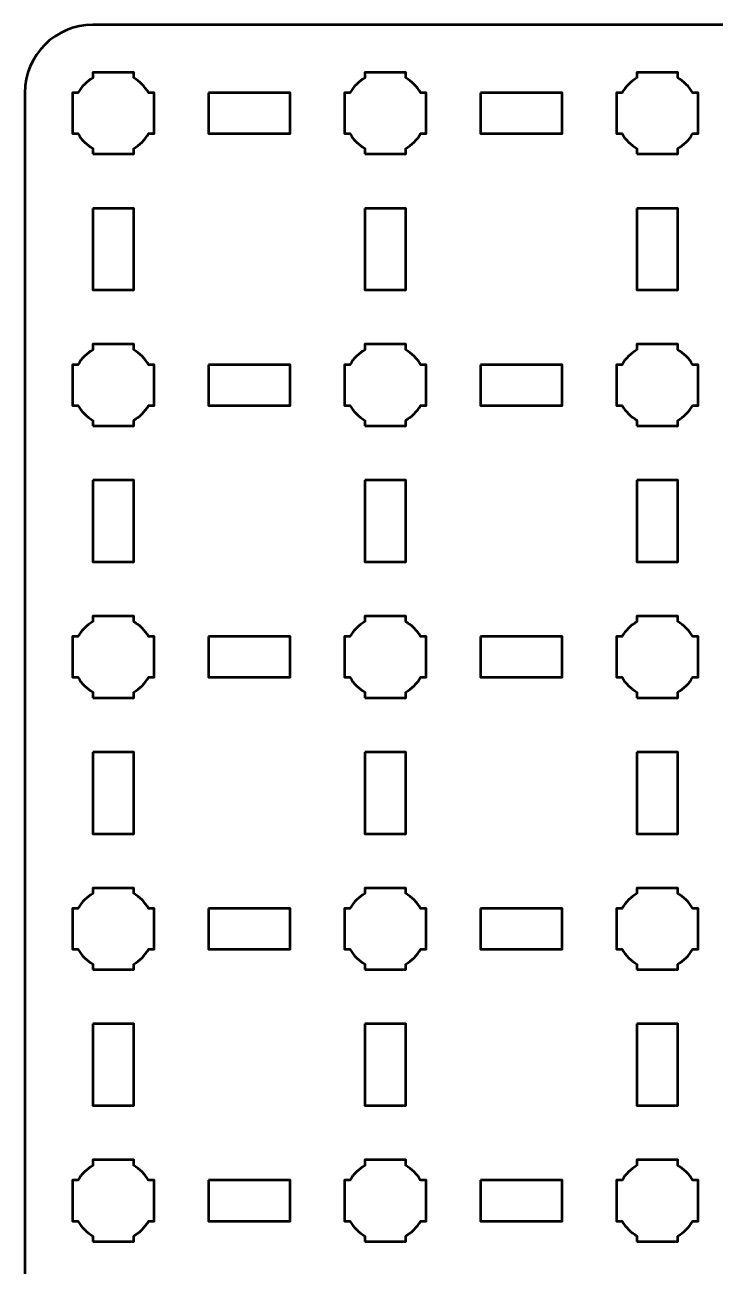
# Model space of a CAD drawing. Header units: centimetres. Extents: x -19.6 to 19.7, y -17.7 to 17.7.
# Drawn here: x -19.65 to -14.57, y 8.52 to 17.65 of the extents above; entities that cross this region are included whole.
import ezdxf

# ---------------------------------------------------------------- set-up
doc = ezdxf.new("R2010")
doc.units = ezdxf.units.CM
doc.header["$MEASUREMENT"] = 0
doc.layers.add('Layer 1', color=7, linetype='Continuous')

msp = doc.modelspace()

# ---------------------------------------------------------------- linework, layer by layer
at = {"layer": 'Layer 1', "lineweight": 53}
for points, knots in [([(-19.14991, 17.65006), (-19.14991, 17.65006), (19.15005, 17.65006), (19.15005, 17.65006), (19.15005, 17.65006), (19.42701, 17.65006), (19.65001, 17.42696), (19.65001, 17.14996), (19.65001, 17.14996), (19.65001, 17.14996), (19.65001, -17.14995), (19.65001, -17.14995), (19.65001, -17.14995), (19.65001, -17.42692), (19.42701, -17.65005), (19.15005, -17.65005), (19.15005, -17.65005), (19.15005, -17.65005), (-19.14991, -17.65005), (-19.14991, -17.65005), (-19.14991, -17.65005), (-19.42691, -17.65005), (-19.65, -17.42692), (-19.65, -17.14995), (-19.65, -17.14995), (-19.65, -17.14995), (-19.65, 17.14996), (-19.65, 17.14996), (-19.65, 17.14996), (-19.65, 17.42696), (-19.42691, 17.65006), (-19.14991, 17.65006)], [0, 0, 0, 0, 0.125, 0.125, 0.125, 0.125, 0.25, 0.25, 0.25, 0.25, 0.375, 0.375, 0.375, 0.375, 0.5, 0.5, 0.5, 0.5, 0.625, 0.625, 0.625, 0.625, 0.75, 0.75, 0.75, 0.75, 0.875, 0.875, 0.875, 0.875, 1, 1, 1, 1]), ([(-19.14991, 16.70003), (-19.14991, 16.70003), (-19.14991, 16.74014), (-19.14991, 16.74014), (-19.14991, 16.74014), (-19.19552, 16.76646), (-19.23344, 16.80449), (-19.25976, 16.84996), (-19.25976, 16.84996), (-19.25976, 16.84996), (-19.29998, 16.84996), (-19.29998, 16.84996), (-19.29998, 16.84996), (-19.29998, 16.84996), (-19.29998, 17.00003), (-19.29998, 17.00003), (-19.29998, 17.00003), (-19.29998, 17.00003), (-19.29998, 17.14996), (-19.29998, 17.14996), (-19.29998, 17.14996), (-19.29998, 17.14996), (-19.25976, 17.14996), (-19.25976, 17.14996), (-19.25976, 17.14996), (-19.23344, 17.19558), (-19.19552, 17.2335), (-19.14991, 17.25982), (-19.14991, 17.25982), (-19.14991, 17.25982), (-19.14991, 17.30004), (-19.14991, 17.30004), (-19.14991, 17.30004), (-19.14991, 17.30004), (-18.99997, 17.30004), (-18.99997, 17.30004), (-18.99997, 17.30004), (-18.99997, 17.30004), (-18.8499, 17.30004), (-18.8499, 17.30004), (-18.8499, 17.30004), (-18.8499, 17.30004), (-18.8499, 17.25982), (-18.8499, 17.25982), (-18.8499, 17.25982), (-18.80443, 17.2335), (-18.7664, 17.19558), (-18.74008, 17.14996), (-18.74008, 17.14996), (-18.74008, 17.14996), (-18.69997, 17.14996), (-18.69997, 17.14996), (-18.69997, 17.14996), (-18.69997, 17.14996), (-18.69997, 17.00003), (-18.69997, 17.00003), (-18.69997, 17.00003), (-18.69997, 17.00003), (-18.69997, 16.84996), (-18.69997, 16.84996), (-18.69997, 16.84996), (-18.69997, 16.84996), (-18.74008, 16.84996), (-18.74008, 16.84996), (-18.74008, 16.84996), (-18.7664, 16.80449), (-18.80443, 16.76646), (-18.8499, 16.74014), (-18.8499, 16.74014), (-18.8499, 16.74014), (-18.8499, 16.70003), (-18.8499, 16.70003), (-18.8499, 16.70003), (-18.8499, 16.70003), (-18.99997, 16.70003), (-18.99997, 16.70003), (-18.99997, 16.70003), (-18.99997, 16.70003), (-19.14991, 16.70003), (-19.14991, 16.70003)], [0, 0, 0, 0, 0.05, 0.05, 0.05, 0.05, 0.1, 0.1, 0.1, 0.1, 0.15, 0.15, 0.15, 0.15, 0.2, 0.2, 0.2, 0.2, 0.25, 0.25, 0.25, 0.25, 0.3, 0.3, 0.3, 0.3, 0.35, 0.35, 0.35, 0.35, 0.4, 0.4, 0.4, 0.4, 0.45, 0.45, 0.45, 0.45, 0.5, 0.5, 0.5, 0.5, 0.55, 0.55, 0.55, 0.55, 0.6, 0.6, 0.6, 0.6, 0.65, 0.65, 0.65, 0.65, 0.7, 0.7, 0.7, 0.7, 0.75, 0.75, 0.75, 0.75, 0.8, 0.8, 0.8, 0.8, 0.85, 0.85, 0.85, 0.85, 0.9, 0.9, 0.9, 0.9, 0.95, 0.95, 0.95, 0.95, 1, 1, 1, 1]), ([(-17.14997, 16.70003), (-17.14997, 16.70003), (-17.14997, 16.74014), (-17.14997, 16.74014), (-17.14997, 16.74014), (-17.19545, 16.76646), (-17.23348, 16.80449), (-17.25979, 16.84996), (-17.25979, 16.84996), (-17.25979, 16.84996), (-17.2999, 16.84996), (-17.2999, 16.84996), (-17.2999, 16.84996), (-17.2999, 16.84996), (-17.2999, 17.00003), (-17.2999, 17.00003), (-17.2999, 17.00003), (-17.2999, 17.00003), (-17.2999, 17.14996), (-17.2999, 17.14996), (-17.2999, 17.14996), (-17.2999, 17.14996), (-17.25979, 17.14996), (-17.25979, 17.14996), (-17.25979, 17.14996), (-17.23348, 17.19558), (-17.19545, 17.2335), (-17.14997, 17.25982), (-17.14997, 17.25982), (-17.14997, 17.25982), (-17.14997, 17.30004), (-17.14997, 17.30004), (-17.14997, 17.30004), (-17.14997, 17.30004), (-16.9999, 17.30004), (-16.9999, 17.30004), (-16.9999, 17.30004), (-16.9999, 17.30004), (-16.84997, 17.30004), (-16.84997, 17.30004), (-16.84997, 17.30004), (-16.84997, 17.30004), (-16.84997, 17.25982), (-16.84997, 17.25982), (-16.84997, 17.25982), (-16.8045, 17.2335), (-16.76647, 17.19558), (-16.74015, 17.14996), (-16.74015, 17.14996), (-16.74015, 17.14996), (-16.6999, 17.14996), (-16.6999, 17.14996), (-16.6999, 17.14996), (-16.6999, 17.14996), (-16.6999, 17.00003), (-16.6999, 17.00003), (-16.6999, 17.00003), (-16.6999, 17.00003), (-16.6999, 16.84996), (-16.6999, 16.84996), (-16.6999, 16.84996), (-16.6999, 16.84996), (-16.74015, 16.84996), (-16.74015, 16.84996), (-16.74015, 16.84996), (-16.76647, 16.80449), (-16.8045, 16.76646), (-16.84997, 16.74014), (-16.84997, 16.74014), (-16.84997, 16.74014), (-16.84997, 16.70003), (-16.84997, 16.70003), (-16.84997, 16.70003), (-16.84997, 16.70003), (-16.9999, 16.70003), (-16.9999, 16.70003), (-16.9999, 16.70003), (-16.9999, 16.70003), (-17.14997, 16.70003), (-17.14997, 16.70003)], [0, 0, 0, 0, 0.05, 0.05, 0.05, 0.05, 0.1, 0.1, 0.1, 0.1, 0.15, 0.15, 0.15, 0.15, 0.2, 0.2, 0.2, 0.2, 0.25, 0.25, 0.25, 0.25, 0.3, 0.3, 0.3, 0.3, 0.35, 0.35, 0.35, 0.35, 0.4, 0.4, 0.4, 0.4, 0.45, 0.45, 0.45, 0.45, 0.5, 0.5, 0.5, 0.5, 0.55, 0.55, 0.55, 0.55, 0.6, 0.6, 0.6, 0.6, 0.65, 0.65, 0.65, 0.65, 0.7, 0.7, 0.7, 0.7, 0.75, 0.75, 0.75, 0.75, 0.8, 0.8, 0.8, 0.8, 0.85, 0.85, 0.85, 0.85, 0.9, 0.9, 0.9, 0.9, 0.95, 0.95, 0.95, 0.95, 1, 1, 1, 1]), ([(-15.15004, 16.70003), (-15.15004, 16.70003), (-15.15004, 16.74014), (-15.15004, 16.74014), (-15.15004, 16.74014), (-15.19551, 16.76646), (-15.2334, 16.80449), (-15.25986, 16.84996), (-15.25986, 16.84996), (-15.25986, 16.84996), (-15.29997, 16.84996), (-15.29997, 16.84996), (-15.29997, 16.84996), (-15.29997, 16.84996), (-15.29997, 17.00003), (-15.29997, 17.00003), (-15.29997, 17.00003), (-15.29997, 17.00003), (-15.29997, 17.14996), (-15.29997, 17.14996), (-15.29997, 17.14996), (-15.29997, 17.14996), (-15.25986, 17.14996), (-15.25986, 17.14996), (-15.25986, 17.14996), (-15.2334, 17.19558), (-15.19551, 17.2335), (-15.15004, 17.25982), (-15.15004, 17.25982), (-15.15004, 17.25982), (-15.15004, 17.30004), (-15.15004, 17.30004), (-15.15004, 17.30004), (-15.15004, 17.30004), (-14.99997, 17.30004), (-14.99997, 17.30004), (-14.99997, 17.30004), (-14.99997, 17.30004), (-14.85004, 17.30004), (-14.85004, 17.30004), (-14.85004, 17.30004), (-14.85004, 17.30004), (-14.85004, 17.25982), (-14.85004, 17.25982), (-14.85004, 17.25982), (-14.80442, 17.2335), (-14.7665, 17.19558), (-14.74018, 17.14996), (-14.74018, 17.14996), (-14.74018, 17.14996), (-14.69997, 17.14996), (-14.69997, 17.14996), (-14.69997, 17.14996), (-14.69997, 17.14996), (-14.69997, 17.00003), (-14.69997, 17.00003), (-14.69997, 17.00003), (-14.69997, 17.00003), (-14.69997, 16.84996), (-14.69997, 16.84996), (-14.69997, 16.84996), (-14.69997, 16.84996), (-14.74018, 16.84996), (-14.74018, 16.84996), (-14.74018, 16.84996), (-14.7665, 16.80449), (-14.80442, 16.76646), (-14.85004, 16.74014), (-14.85004, 16.74014), (-14.85004, 16.74014), (-14.85004, 16.70003), (-14.85004, 16.70003), (-14.85004, 16.70003), (-14.85004, 16.70003), (-14.99997, 16.70003), (-14.99997, 16.70003), (-14.99997, 16.70003), (-14.99997, 16.70003), (-15.15004, 16.70003), (-15.15004, 16.70003)], [0, 0, 0, 0, 0.05, 0.05, 0.05, 0.05, 0.1, 0.1, 0.1, 0.1, 0.15, 0.15, 0.15, 0.15, 0.2, 0.2, 0.2, 0.2, 0.25, 0.25, 0.25, 0.25, 0.3, 0.3, 0.3, 0.3, 0.35, 0.35, 0.35, 0.35, 0.4, 0.4, 0.4, 0.4, 0.45, 0.45, 0.45, 0.45, 0.5, 0.5, 0.5, 0.5, 0.55, 0.55, 0.55, 0.55, 0.6, 0.6, 0.6, 0.6, 0.65, 0.65, 0.65, 0.65, 0.7, 0.7, 0.7, 0.7, 0.75, 0.75, 0.75, 0.75, 0.8, 0.8, 0.8, 0.8, 0.85, 0.85, 0.85, 0.85, 0.9, 0.9, 0.9, 0.9, 0.95, 0.95, 0.95, 0.95, 1, 1, 1, 1]), ([(-18.29996, 17.14996), (-18.29996, 17.14996), (-17.69995, 17.14996), (-17.69995, 17.14996), (-17.69995, 17.14996), (-17.69995, 17.14996), (-17.69995, 16.84996), (-17.69995, 16.84996), (-17.69995, 16.84996), (-17.69995, 16.84996), (-18.29996, 16.84996), (-18.29996, 16.84996), (-18.29996, 16.84996), (-18.29996, 16.84996), (-18.29996, 17.14996), (-18.29996, 17.14996)], [0, 0, 0, 0, 0.25, 0.25, 0.25, 0.25, 0.5, 0.5, 0.5, 0.5, 0.75, 0.75, 0.75, 0.75, 1, 1, 1, 1]), ([(-16.29999, 17.14996), (-16.29999, 17.14996), (-15.69999, 17.14996), (-15.69999, 17.14996), (-15.69999, 17.14996), (-15.69999, 17.14996), (-15.69999, 16.84996), (-15.69999, 16.84996), (-15.69999, 16.84996), (-15.69999, 16.84996), (-16.29999, 16.84996), (-16.29999, 16.84996), (-16.29999, 16.84996), (-16.29999, 16.84996), (-16.29999, 17.14996), (-16.29999, 17.14996)], [0, 0, 0, 0, 0.25, 0.25, 0.25, 0.25, 0.5, 0.5, 0.5, 0.5, 0.75, 0.75, 0.75, 0.75, 1, 1, 1, 1]), ([(-19.14991, 16.30002), (-19.14991, 16.30002), (-18.8499, 16.30002), (-18.8499, 16.30002), (-18.8499, 16.30002), (-18.8499, 16.30002), (-18.8499, 15.70001), (-18.8499, 15.70001), (-18.8499, 15.70001), (-18.8499, 15.70001), (-19.14991, 15.70001), (-19.14991, 15.70001), (-19.14991, 15.70001), (-19.14991, 15.70001), (-19.14991, 16.30002), (-19.14991, 16.30002)], [0, 0, 0, 0, 0.25, 0.25, 0.25, 0.25, 0.5, 0.5, 0.5, 0.5, 0.75, 0.75, 0.75, 0.75, 1, 1, 1, 1]), ([(-17.14997, 16.30002), (-17.14997, 16.30002), (-16.84997, 16.30002), (-16.84997, 16.30002), (-16.84997, 16.30002), (-16.84997, 16.30002), (-16.84997, 15.70001), (-16.84997, 15.70001), (-16.84997, 15.70001), (-16.84997, 15.70001), (-17.14997, 15.70001), (-17.14997, 15.70001), (-17.14997, 15.70001), (-17.14997, 15.70001), (-17.14997, 16.30002), (-17.14997, 16.30002)], [0, 0, 0, 0, 0.25, 0.25, 0.25, 0.25, 0.5, 0.5, 0.5, 0.5, 0.75, 0.75, 0.75, 0.75, 1, 1, 1, 1]), ([(-15.15004, 16.30002), (-15.15004, 16.30002), (-14.85004, 16.30002), (-14.85004, 16.30002), (-14.85004, 16.30002), (-14.85004, 16.30002), (-14.85004, 15.70001), (-14.85004, 15.70001), (-14.85004, 15.70001), (-14.85004, 15.70001), (-15.15004, 15.70001), (-15.15004, 15.70001), (-15.15004, 15.70001), (-15.15004, 15.70001), (-15.15004, 16.30002), (-15.15004, 16.30002)], [0, 0, 0, 0, 0.25, 0.25, 0.25, 0.25, 0.5, 0.5, 0.5, 0.5, 0.75, 0.75, 0.75, 0.75, 1, 1, 1, 1]), ([(-19.14991, 14.69996), (-19.14991, 14.69996), (-19.14991, 14.74021), (-19.14991, 14.74021), (-19.14991, 14.74021), (-19.19552, 14.76653), (-19.23344, 14.80456), (-19.25976, 14.85003), (-19.25976, 14.85003), (-19.25976, 14.85003), (-19.29998, 14.85003), (-19.29998, 14.85003), (-19.29998, 14.85003), (-19.29998, 14.85003), (-19.29998, 14.99996), (-19.29998, 14.99996), (-19.29998, 14.99996), (-19.29998, 14.99996), (-19.29998, 15.15003), (-19.29998, 15.15003), (-19.29998, 15.15003), (-19.29998, 15.15003), (-19.25976, 15.15003), (-19.25976, 15.15003), (-19.25976, 15.15003), (-19.23344, 15.1955), (-19.19552, 15.23353), (-19.14991, 15.25985), (-19.14991, 15.25985), (-19.14991, 15.25985), (-19.14991, 15.29996), (-19.14991, 15.29996), (-19.14991, 15.29996), (-19.14991, 15.29996), (-18.99997, 15.29996), (-18.99997, 15.29996), (-18.99997, 15.29996), (-18.99997, 15.29996), (-18.8499, 15.29996), (-18.8499, 15.29996), (-18.8499, 15.29996), (-18.8499, 15.29996), (-18.8499, 15.25985), (-18.8499, 15.25985), (-18.8499, 15.25985), (-18.80443, 15.23353), (-18.7664, 15.1955), (-18.74008, 15.15003), (-18.74008, 15.15003), (-18.74008, 15.15003), (-18.69997, 15.15003), (-18.69997, 15.15003), (-18.69997, 15.15003), (-18.69997, 15.15003), (-18.69997, 14.99996), (-18.69997, 14.99996), (-18.69997, 14.99996), (-18.69997, 14.99996), (-18.69997, 14.85003), (-18.69997, 14.85003), (-18.69997, 14.85003), (-18.69997, 14.85003), (-18.74008, 14.85003), (-18.74008, 14.85003), (-18.74008, 14.85003), (-18.7664, 14.80456), (-18.80443, 14.76653), (-18.8499, 14.74021), (-18.8499, 14.74021), (-18.8499, 14.74021), (-18.8499, 14.69996), (-18.8499, 14.69996), (-18.8499, 14.69996), (-18.8499, 14.69996), (-18.99997, 14.69996), (-18.99997, 14.69996), (-18.99997, 14.69996), (-18.99997, 14.69996), (-19.14991, 14.69996), (-19.14991, 14.69996)], [0, 0, 0, 0, 0.05, 0.05, 0.05, 0.05, 0.1, 0.1, 0.1, 0.1, 0.15, 0.15, 0.15, 0.15, 0.2, 0.2, 0.2, 0.2, 0.25, 0.25, 0.25, 0.25, 0.3, 0.3, 0.3, 0.3, 0.35, 0.35, 0.35, 0.35, 0.4, 0.4, 0.4, 0.4, 0.45, 0.45, 0.45, 0.45, 0.5, 0.5, 0.5, 0.5, 0.55, 0.55, 0.55, 0.55, 0.6, 0.6, 0.6, 0.6, 0.65, 0.65, 0.65, 0.65, 0.7, 0.7, 0.7, 0.7, 0.75, 0.75, 0.75, 0.75, 0.8, 0.8, 0.8, 0.8, 0.85, 0.85, 0.85, 0.85, 0.9, 0.9, 0.9, 0.9, 0.95, 0.95, 0.95, 0.95, 1, 1, 1, 1]), ([(-17.14997, 14.69996), (-17.14997, 14.69996), (-17.14997, 14.74021), (-17.14997, 14.74021), (-17.14997, 14.74021), (-17.19545, 14.76653), (-17.23348, 14.80456), (-17.25979, 14.85003), (-17.25979, 14.85003), (-17.25979, 14.85003), (-17.2999, 14.85003), (-17.2999, 14.85003), (-17.2999, 14.85003), (-17.2999, 14.85003), (-17.2999, 14.99996), (-17.2999, 14.99996), (-17.2999, 14.99996), (-17.2999, 14.99996), (-17.2999, 15.15003), (-17.2999, 15.15003), (-17.2999, 15.15003), (-17.2999, 15.15003), (-17.25979, 15.15003), (-17.25979, 15.15003), (-17.25979, 15.15003), (-17.23348, 15.1955), (-17.19545, 15.23353), (-17.14997, 15.25985), (-17.14997, 15.25985), (-17.14997, 15.25985), (-17.14997, 15.29996), (-17.14997, 15.29996), (-17.14997, 15.29996), (-17.14997, 15.29996), (-16.9999, 15.29996), (-16.9999, 15.29996), (-16.9999, 15.29996), (-16.9999, 15.29996), (-16.84997, 15.29996), (-16.84997, 15.29996), (-16.84997, 15.29996), (-16.84997, 15.29996), (-16.84997, 15.25985), (-16.84997, 15.25985), (-16.84997, 15.25985), (-16.8045, 15.23353), (-16.76647, 15.1955), (-16.74015, 15.15003), (-16.74015, 15.15003), (-16.74015, 15.15003), (-16.6999, 15.15003), (-16.6999, 15.15003), (-16.6999, 15.15003), (-16.6999, 15.15003), (-16.6999, 14.99996), (-16.6999, 14.99996), (-16.6999, 14.99996), (-16.6999, 14.99996), (-16.6999, 14.85003), (-16.6999, 14.85003), (-16.6999, 14.85003), (-16.6999, 14.85003), (-16.74015, 14.85003), (-16.74015, 14.85003), (-16.74015, 14.85003), (-16.76647, 14.80456), (-16.8045, 14.76653), (-16.84997, 14.74021), (-16.84997, 14.74021), (-16.84997, 14.74021), (-16.84997, 14.69996), (-16.84997, 14.69996), (-16.84997, 14.69996), (-16.84997, 14.69996), (-16.9999, 14.69996), (-16.9999, 14.69996), (-16.9999, 14.69996), (-16.9999, 14.69996), (-17.14997, 14.69996), (-17.14997, 14.69996)], [0, 0, 0, 0, 0.05, 0.05, 0.05, 0.05, 0.1, 0.1, 0.1, 0.1, 0.15, 0.15, 0.15, 0.15, 0.2, 0.2, 0.2, 0.2, 0.25, 0.25, 0.25, 0.25, 0.3, 0.3, 0.3, 0.3, 0.35, 0.35, 0.35, 0.35, 0.4, 0.4, 0.4, 0.4, 0.45, 0.45, 0.45, 0.45, 0.5, 0.5, 0.5, 0.5, 0.55, 0.55, 0.55, 0.55, 0.6, 0.6, 0.6, 0.6, 0.65, 0.65, 0.65, 0.65, 0.7, 0.7, 0.7, 0.7, 0.75, 0.75, 0.75, 0.75, 0.8, 0.8, 0.8, 0.8, 0.85, 0.85, 0.85, 0.85, 0.9, 0.9, 0.9, 0.9, 0.95, 0.95, 0.95, 0.95, 1, 1, 1, 1]), ([(-15.15004, 14.69996), (-15.15004, 14.69996), (-15.15004, 14.74021), (-15.15004, 14.74021), (-15.15004, 14.74021), (-15.19551, 14.76653), (-15.2334, 14.80456), (-15.25986, 14.85003), (-15.25986, 14.85003), (-15.25986, 14.85003), (-15.29997, 14.85003), (-15.29997, 14.85003), (-15.29997, 14.85003), (-15.29997, 14.85003), (-15.29997, 14.99996), (-15.29997, 14.99996), (-15.29997, 14.99996), (-15.29997, 14.99996), (-15.29997, 15.15003), (-15.29997, 15.15003), (-15.29997, 15.15003), (-15.29997, 15.15003), (-15.25986, 15.15003), (-15.25986, 15.15003), (-15.25986, 15.15003), (-15.2334, 15.1955), (-15.19551, 15.23353), (-15.15004, 15.25985), (-15.15004, 15.25985), (-15.15004, 15.25985), (-15.15004, 15.29996), (-15.15004, 15.29996), (-15.15004, 15.29996), (-15.15004, 15.29996), (-14.99997, 15.29996), (-14.99997, 15.29996), (-14.99997, 15.29996), (-14.99997, 15.29996), (-14.85004, 15.29996), (-14.85004, 15.29996), (-14.85004, 15.29996), (-14.85004, 15.29996), (-14.85004, 15.25985), (-14.85004, 15.25985), (-14.85004, 15.25985), (-14.80442, 15.23353), (-14.7665, 15.1955), (-14.74018, 15.15003), (-14.74018, 15.15003), (-14.74018, 15.15003), (-14.69997, 15.15003), (-14.69997, 15.15003), (-14.69997, 15.15003), (-14.69997, 15.15003), (-14.69997, 14.99996), (-14.69997, 14.99996), (-14.69997, 14.99996), (-14.69997, 14.99996), (-14.69997, 14.85003), (-14.69997, 14.85003), (-14.69997, 14.85003), (-14.69997, 14.85003), (-14.74018, 14.85003), (-14.74018, 14.85003), (-14.74018, 14.85003), (-14.7665, 14.80456), (-14.80442, 14.76653), (-14.85004, 14.74021), (-14.85004, 14.74021), (-14.85004, 14.74021), (-14.85004, 14.69996), (-14.85004, 14.69996), (-14.85004, 14.69996), (-14.85004, 14.69996), (-14.99997, 14.69996), (-14.99997, 14.69996), (-14.99997, 14.69996), (-14.99997, 14.69996), (-15.15004, 14.69996), (-15.15004, 14.69996)], [0, 0, 0, 0, 0.05, 0.05, 0.05, 0.05, 0.1, 0.1, 0.1, 0.1, 0.15, 0.15, 0.15, 0.15, 0.2, 0.2, 0.2, 0.2, 0.25, 0.25, 0.25, 0.25, 0.3, 0.3, 0.3, 0.3, 0.35, 0.35, 0.35, 0.35, 0.4, 0.4, 0.4, 0.4, 0.45, 0.45, 0.45, 0.45, 0.5, 0.5, 0.5, 0.5, 0.55, 0.55, 0.55, 0.55, 0.6, 0.6, 0.6, 0.6, 0.65, 0.65, 0.65, 0.65, 0.7, 0.7, 0.7, 0.7, 0.75, 0.75, 0.75, 0.75, 0.8, 0.8, 0.8, 0.8, 0.85, 0.85, 0.85, 0.85, 0.9, 0.9, 0.9, 0.9, 0.95, 0.95, 0.95, 0.95, 1, 1, 1, 1]), ([(-18.29996, 15.15003), (-18.29996, 15.15003), (-17.69995, 15.15003), (-17.69995, 15.15003), (-17.69995, 15.15003), (-17.69995, 15.15003), (-17.69995, 14.85003), (-17.69995, 14.85003), (-17.69995, 14.85003), (-17.69995, 14.85003), (-18.29996, 14.85003), (-18.29996, 14.85003), (-18.29996, 14.85003), (-18.29996, 14.85003), (-18.29996, 15.15003), (-18.29996, 15.15003)], [0, 0, 0, 0, 0.25, 0.25, 0.25, 0.25, 0.5, 0.5, 0.5, 0.5, 0.75, 0.75, 0.75, 0.75, 1, 1, 1, 1]), ([(-16.29999, 15.15003), (-16.29999, 15.15003), (-15.69999, 15.15003), (-15.69999, 15.15003), (-15.69999, 15.15003), (-15.69999, 15.15003), (-15.69999, 14.85003), (-15.69999, 14.85003), (-15.69999, 14.85003), (-15.69999, 14.85003), (-16.29999, 14.85003), (-16.29999, 14.85003), (-16.29999, 14.85003), (-16.29999, 14.85003), (-16.29999, 15.15003), (-16.29999, 15.15003)], [0, 0, 0, 0, 0.25, 0.25, 0.25, 0.25, 0.5, 0.5, 0.5, 0.5, 0.75, 0.75, 0.75, 0.75, 1, 1, 1, 1]), ([(-19.14991, 14.30005), (-19.14991, 14.30005), (-18.8499, 14.30005), (-18.8499, 14.30005), (-18.8499, 14.30005), (-18.8499, 14.30005), (-18.8499, 13.70004), (-18.8499, 13.70004), (-18.8499, 13.70004), (-18.8499, 13.70004), (-19.14991, 13.70004), (-19.14991, 13.70004), (-19.14991, 13.70004), (-19.14991, 13.70004), (-19.14991, 14.30005), (-19.14991, 14.30005)], [0, 0, 0, 0, 0.25, 0.25, 0.25, 0.25, 0.5, 0.5, 0.5, 0.5, 0.75, 0.75, 0.75, 0.75, 1, 1, 1, 1]), ([(-17.14997, 14.30005), (-17.14997, 14.30005), (-16.84997, 14.30005), (-16.84997, 14.30005), (-16.84997, 14.30005), (-16.84997, 14.30005), (-16.84997, 13.70004), (-16.84997, 13.70004), (-16.84997, 13.70004), (-16.84997, 13.70004), (-17.14997, 13.70004), (-17.14997, 13.70004), (-17.14997, 13.70004), (-17.14997, 13.70004), (-17.14997, 14.30005), (-17.14997, 14.30005)], [0, 0, 0, 0, 0.25, 0.25, 0.25, 0.25, 0.5, 0.5, 0.5, 0.5, 0.75, 0.75, 0.75, 0.75, 1, 1, 1, 1]), ([(-15.15004, 14.30005), (-15.15004, 14.30005), (-14.85004, 14.30005), (-14.85004, 14.30005), (-14.85004, 14.30005), (-14.85004, 14.30005), (-14.85004, 13.70004), (-14.85004, 13.70004), (-14.85004, 13.70004), (-14.85004, 13.70004), (-15.15004, 13.70004), (-15.15004, 13.70004), (-15.15004, 13.70004), (-15.15004, 13.70004), (-15.15004, 14.30005), (-15.15004, 14.30005)], [0, 0, 0, 0, 0.25, 0.25, 0.25, 0.25, 0.5, 0.5, 0.5, 0.5, 0.75, 0.75, 0.75, 0.75, 1, 1, 1, 1]), ([(-19.14991, 12.70002), (-19.14991, 12.70002), (-19.14991, 12.7401), (-19.14991, 12.7401), (-19.14991, 12.7401), (-19.19552, 12.76656), (-19.23344, 12.80448), (-19.25976, 12.8501), (-19.25976, 12.8501), (-19.25976, 12.8501), (-19.29998, 12.8501), (-19.29998, 12.8501), (-19.29998, 12.8501), (-19.29998, 12.8501), (-19.29998, 13.00003), (-19.29998, 13.00003), (-19.29998, 13.00003), (-19.29998, 13.00003), (-19.29998, 13.1501), (-19.29998, 13.1501), (-19.29998, 13.1501), (-19.29998, 13.1501), (-19.25976, 13.1501), (-19.25976, 13.1501), (-19.25976, 13.1501), (-19.23344, 13.19557), (-19.19552, 13.2336), (-19.14991, 13.25992), (-19.14991, 13.25992), (-19.14991, 13.25992), (-19.14991, 13.30003), (-19.14991, 13.30003), (-19.14991, 13.30003), (-19.14991, 13.30003), (-18.99997, 13.30003), (-18.99997, 13.30003), (-18.99997, 13.30003), (-18.99997, 13.30003), (-18.8499, 13.30003), (-18.8499, 13.30003), (-18.8499, 13.30003), (-18.8499, 13.30003), (-18.8499, 13.25992), (-18.8499, 13.25992), (-18.8499, 13.25992), (-18.80443, 13.2336), (-18.7664, 13.19557), (-18.74008, 13.1501), (-18.74008, 13.1501), (-18.74008, 13.1501), (-18.69997, 13.1501), (-18.69997, 13.1501), (-18.69997, 13.1501), (-18.69997, 13.1501), (-18.69997, 13.00003), (-18.69997, 13.00003), (-18.69997, 13.00003), (-18.69997, 13.00003), (-18.69997, 12.8501), (-18.69997, 12.8501), (-18.69997, 12.8501), (-18.69997, 12.8501), (-18.74008, 12.8501), (-18.74008, 12.8501), (-18.74008, 12.8501), (-18.7664, 12.80448), (-18.80443, 12.76656), (-18.8499, 12.7401), (-18.8499, 12.7401), (-18.8499, 12.7401), (-18.8499, 12.70002), (-18.8499, 12.70002), (-18.8499, 12.70002), (-18.8499, 12.70002), (-18.99997, 12.70002), (-18.99997, 12.70002), (-18.99997, 12.70002), (-18.99997, 12.70002), (-19.14991, 12.70002), (-19.14991, 12.70002)], [0, 0, 0, 0, 0.05, 0.05, 0.05, 0.05, 0.1, 0.1, 0.1, 0.1, 0.15, 0.15, 0.15, 0.15, 0.2, 0.2, 0.2, 0.2, 0.25, 0.25, 0.25, 0.25, 0.3, 0.3, 0.3, 0.3, 0.35, 0.35, 0.35, 0.35, 0.4, 0.4, 0.4, 0.4, 0.45, 0.45, 0.45, 0.45, 0.5, 0.5, 0.5, 0.5, 0.55, 0.55, 0.55, 0.55, 0.6, 0.6, 0.6, 0.6, 0.65, 0.65, 0.65, 0.65, 0.7, 0.7, 0.7, 0.7, 0.75, 0.75, 0.75, 0.75, 0.8, 0.8, 0.8, 0.8, 0.85, 0.85, 0.85, 0.85, 0.9, 0.9, 0.9, 0.9, 0.95, 0.95, 0.95, 0.95, 1, 1, 1, 1]), ([(-17.14997, 12.70002), (-17.14997, 12.70002), (-17.14997, 12.7401), (-17.14997, 12.7401), (-17.14997, 12.7401), (-17.19545, 12.76656), (-17.23348, 12.80448), (-17.25979, 12.8501), (-17.25979, 12.8501), (-17.25979, 12.8501), (-17.2999, 12.8501), (-17.2999, 12.8501), (-17.2999, 12.8501), (-17.2999, 12.8501), (-17.2999, 13.00003), (-17.2999, 13.00003), (-17.2999, 13.00003), (-17.2999, 13.00003), (-17.2999, 13.1501), (-17.2999, 13.1501), (-17.2999, 13.1501), (-17.2999, 13.1501), (-17.25979, 13.1501), (-17.25979, 13.1501), (-17.25979, 13.1501), (-17.23348, 13.19557), (-17.19545, 13.2336), (-17.14997, 13.25992), (-17.14997, 13.25992), (-17.14997, 13.25992), (-17.14997, 13.30003), (-17.14997, 13.30003), (-17.14997, 13.30003), (-17.14997, 13.30003), (-16.9999, 13.30003), (-16.9999, 13.30003), (-16.9999, 13.30003), (-16.9999, 13.30003), (-16.84997, 13.30003), (-16.84997, 13.30003), (-16.84997, 13.30003), (-16.84997, 13.30003), (-16.84997, 13.25992), (-16.84997, 13.25992), (-16.84997, 13.25992), (-16.8045, 13.2336), (-16.76647, 13.19557), (-16.74015, 13.1501), (-16.74015, 13.1501), (-16.74015, 13.1501), (-16.6999, 13.1501), (-16.6999, 13.1501), (-16.6999, 13.1501), (-16.6999, 13.1501), (-16.6999, 13.00003), (-16.6999, 13.00003), (-16.6999, 13.00003), (-16.6999, 13.00003), (-16.6999, 12.8501), (-16.6999, 12.8501), (-16.6999, 12.8501), (-16.6999, 12.8501), (-16.74015, 12.8501), (-16.74015, 12.8501), (-16.74015, 12.8501), (-16.76647, 12.80448), (-16.8045, 12.76656), (-16.84997, 12.7401), (-16.84997, 12.7401), (-16.84997, 12.7401), (-16.84997, 12.70002), (-16.84997, 12.70002), (-16.84997, 12.70002), (-16.84997, 12.70002), (-16.9999, 12.70002), (-16.9999, 12.70002), (-16.9999, 12.70002), (-16.9999, 12.70002), (-17.14997, 12.70002), (-17.14997, 12.70002)], [0, 0, 0, 0, 0.05, 0.05, 0.05, 0.05, 0.1, 0.1, 0.1, 0.1, 0.15, 0.15, 0.15, 0.15, 0.2, 0.2, 0.2, 0.2, 0.25, 0.25, 0.25, 0.25, 0.3, 0.3, 0.3, 0.3, 0.35, 0.35, 0.35, 0.35, 0.4, 0.4, 0.4, 0.4, 0.45, 0.45, 0.45, 0.45, 0.5, 0.5, 0.5, 0.5, 0.55, 0.55, 0.55, 0.55, 0.6, 0.6, 0.6, 0.6, 0.65, 0.65, 0.65, 0.65, 0.7, 0.7, 0.7, 0.7, 0.75, 0.75, 0.75, 0.75, 0.8, 0.8, 0.8, 0.8, 0.85, 0.85, 0.85, 0.85, 0.9, 0.9, 0.9, 0.9, 0.95, 0.95, 0.95, 0.95, 1, 1, 1, 1]), ([(-15.15004, 12.70002), (-15.15004, 12.70002), (-15.15004, 12.7401), (-15.15004, 12.7401), (-15.15004, 12.7401), (-15.19551, 12.76656), (-15.2334, 12.80448), (-15.25986, 12.8501), (-15.25986, 12.8501), (-15.25986, 12.8501), (-15.29997, 12.8501), (-15.29997, 12.8501), (-15.29997, 12.8501), (-15.29997, 12.8501), (-15.29997, 13.00003), (-15.29997, 13.00003), (-15.29997, 13.00003), (-15.29997, 13.00003), (-15.29997, 13.1501), (-15.29997, 13.1501), (-15.29997, 13.1501), (-15.29997, 13.1501), (-15.25986, 13.1501), (-15.25986, 13.1501), (-15.25986, 13.1501), (-15.2334, 13.19557), (-15.19551, 13.2336), (-15.15004, 13.25992), (-15.15004, 13.25992), (-15.15004, 13.25992), (-15.15004, 13.30003), (-15.15004, 13.30003), (-15.15004, 13.30003), (-15.15004, 13.30003), (-14.99997, 13.30003), (-14.99997, 13.30003), (-14.99997, 13.30003), (-14.99997, 13.30003), (-14.85004, 13.30003), (-14.85004, 13.30003), (-14.85004, 13.30003), (-14.85004, 13.30003), (-14.85004, 13.25992), (-14.85004, 13.25992), (-14.85004, 13.25992), (-14.80442, 13.2336), (-14.7665, 13.19557), (-14.74018, 13.1501), (-14.74018, 13.1501), (-14.74018, 13.1501), (-14.69997, 13.1501), (-14.69997, 13.1501), (-14.69997, 13.1501), (-14.69997, 13.1501), (-14.69997, 13.00003), (-14.69997, 13.00003), (-14.69997, 13.00003), (-14.69997, 13.00003), (-14.69997, 12.8501), (-14.69997, 12.8501), (-14.69997, 12.8501), (-14.69997, 12.8501), (-14.74018, 12.8501), (-14.74018, 12.8501), (-14.74018, 12.8501), (-14.7665, 12.80448), (-14.80442, 12.76656), (-14.85004, 12.7401), (-14.85004, 12.7401), (-14.85004, 12.7401), (-14.85004, 12.70002), (-14.85004, 12.70002), (-14.85004, 12.70002), (-14.85004, 12.70002), (-14.99997, 12.70002), (-14.99997, 12.70002), (-14.99997, 12.70002), (-14.99997, 12.70002), (-15.15004, 12.70002), (-15.15004, 12.70002)], [0, 0, 0, 0, 0.05, 0.05, 0.05, 0.05, 0.1, 0.1, 0.1, 0.1, 0.15, 0.15, 0.15, 0.15, 0.2, 0.2, 0.2, 0.2, 0.25, 0.25, 0.25, 0.25, 0.3, 0.3, 0.3, 0.3, 0.35, 0.35, 0.35, 0.35, 0.4, 0.4, 0.4, 0.4, 0.45, 0.45, 0.45, 0.45, 0.5, 0.5, 0.5, 0.5, 0.55, 0.55, 0.55, 0.55, 0.6, 0.6, 0.6, 0.6, 0.65, 0.65, 0.65, 0.65, 0.7, 0.7, 0.7, 0.7, 0.75, 0.75, 0.75, 0.75, 0.8, 0.8, 0.8, 0.8, 0.85, 0.85, 0.85, 0.85, 0.9, 0.9, 0.9, 0.9, 0.95, 0.95, 0.95, 0.95, 1, 1, 1, 1]), ([(-18.29996, 13.1501), (-18.29996, 13.1501), (-17.69995, 13.1501), (-17.69995, 13.1501), (-17.69995, 13.1501), (-17.69995, 13.1501), (-17.69995, 12.8501), (-17.69995, 12.8501), (-17.69995, 12.8501), (-17.69995, 12.8501), (-18.29996, 12.8501), (-18.29996, 12.8501), (-18.29996, 12.8501), (-18.29996, 12.8501), (-18.29996, 13.1501), (-18.29996, 13.1501)], [0, 0, 0, 0, 0.25, 0.25, 0.25, 0.25, 0.5, 0.5, 0.5, 0.5, 0.75, 0.75, 0.75, 0.75, 1, 1, 1, 1]), ([(-16.29999, 13.1501), (-16.29999, 13.1501), (-15.69999, 13.1501), (-15.69999, 13.1501), (-15.69999, 13.1501), (-15.69999, 13.1501), (-15.69999, 12.8501), (-15.69999, 12.8501), (-15.69999, 12.8501), (-15.69999, 12.8501), (-16.29999, 12.8501), (-16.29999, 12.8501), (-16.29999, 12.8501), (-16.29999, 12.8501), (-16.29999, 13.1501), (-16.29999, 13.1501)], [0, 0, 0, 0, 0.25, 0.25, 0.25, 0.25, 0.5, 0.5, 0.5, 0.5, 0.75, 0.75, 0.75, 0.75, 1, 1, 1, 1]), ([(-19.14991, 12.29997), (-19.14991, 12.29997), (-18.8499, 12.29997), (-18.8499, 12.29997), (-18.8499, 12.29997), (-18.8499, 12.29997), (-18.8499, 11.69997), (-18.8499, 11.69997), (-18.8499, 11.69997), (-18.8499, 11.69997), (-19.14991, 11.69997), (-19.14991, 11.69997), (-19.14991, 11.69997), (-19.14991, 11.69997), (-19.14991, 12.29997), (-19.14991, 12.29997)], [0, 0, 0, 0, 0.25, 0.25, 0.25, 0.25, 0.5, 0.5, 0.5, 0.5, 0.75, 0.75, 0.75, 0.75, 1, 1, 1, 1]), ([(-17.14997, 12.29997), (-17.14997, 12.29997), (-16.84997, 12.29997), (-16.84997, 12.29997), (-16.84997, 12.29997), (-16.84997, 12.29997), (-16.84997, 11.69997), (-16.84997, 11.69997), (-16.84997, 11.69997), (-16.84997, 11.69997), (-17.14997, 11.69997), (-17.14997, 11.69997), (-17.14997, 11.69997), (-17.14997, 11.69997), (-17.14997, 12.29997), (-17.14997, 12.29997)], [0, 0, 0, 0, 0.25, 0.25, 0.25, 0.25, 0.5, 0.5, 0.5, 0.5, 0.75, 0.75, 0.75, 0.75, 1, 1, 1, 1]), ([(-15.15004, 12.29997), (-15.15004, 12.29997), (-14.85004, 12.29997), (-14.85004, 12.29997), (-14.85004, 12.29997), (-14.85004, 12.29997), (-14.85004, 11.69997), (-14.85004, 11.69997), (-14.85004, 11.69997), (-14.85004, 11.69997), (-15.15004, 11.69997), (-15.15004, 11.69997), (-15.15004, 11.69997), (-15.15004, 11.69997), (-15.15004, 12.29997), (-15.15004, 12.29997)], [0, 0, 0, 0, 0.25, 0.25, 0.25, 0.25, 0.5, 0.5, 0.5, 0.5, 0.75, 0.75, 0.75, 0.75, 1, 1, 1, 1]), ([(-19.14991, 10.70006), (-19.14991, 10.70006), (-19.14991, 10.74017), (-19.14991, 10.74017), (-19.14991, 10.74017), (-19.19552, 10.76648), (-19.23344, 10.80451), (-19.25976, 10.84999), (-19.25976, 10.84999), (-19.25976, 10.84999), (-19.29998, 10.84999), (-19.29998, 10.84999), (-19.29998, 10.84999), (-19.29998, 10.84999), (-19.29998, 11.00006), (-19.29998, 11.00006), (-19.29998, 11.00006), (-19.29998, 11.00006), (-19.29998, 11.14999), (-19.29998, 11.14999), (-19.29998, 11.14999), (-19.29998, 11.14999), (-19.25976, 11.14999), (-19.25976, 11.14999), (-19.25976, 11.14999), (-19.23344, 11.1956), (-19.19552, 11.23349), (-19.14991, 11.25981), (-19.14991, 11.25981), (-19.14991, 11.25981), (-19.14991, 11.30006), (-19.14991, 11.30006), (-19.14991, 11.30006), (-19.14991, 11.30006), (-18.99997, 11.30006), (-18.99997, 11.30006), (-18.99997, 11.30006), (-18.99997, 11.30006), (-18.8499, 11.30006), (-18.8499, 11.30006), (-18.8499, 11.30006), (-18.8499, 11.30006), (-18.8499, 11.25981), (-18.8499, 11.25981), (-18.8499, 11.25981), (-18.80443, 11.23349), (-18.7664, 11.1956), (-18.74008, 11.14999), (-18.74008, 11.14999), (-18.74008, 11.14999), (-18.69997, 11.14999), (-18.69997, 11.14999), (-18.69997, 11.14999), (-18.69997, 11.14999), (-18.69997, 11.00006), (-18.69997, 11.00006), (-18.69997, 11.00006), (-18.69997, 11.00006), (-18.69997, 10.84999), (-18.69997, 10.84999), (-18.69997, 10.84999), (-18.69997, 10.84999), (-18.74008, 10.84999), (-18.74008, 10.84999), (-18.74008, 10.84999), (-18.7664, 10.80451), (-18.80443, 10.76648), (-18.8499, 10.74017), (-18.8499, 10.74017), (-18.8499, 10.74017), (-18.8499, 10.70006), (-18.8499, 10.70006), (-18.8499, 10.70006), (-18.8499, 10.70006), (-18.99997, 10.70006), (-18.99997, 10.70006), (-18.99997, 10.70006), (-18.99997, 10.70006), (-19.14991, 10.70006), (-19.14991, 10.70006)], [0, 0, 0, 0, 0.05, 0.05, 0.05, 0.05, 0.1, 0.1, 0.1, 0.1, 0.15, 0.15, 0.15, 0.15, 0.2, 0.2, 0.2, 0.2, 0.25, 0.25, 0.25, 0.25, 0.3, 0.3, 0.3, 0.3, 0.35, 0.35, 0.35, 0.35, 0.4, 0.4, 0.4, 0.4, 0.45, 0.45, 0.45, 0.45, 0.5, 0.5, 0.5, 0.5, 0.55, 0.55, 0.55, 0.55, 0.6, 0.6, 0.6, 0.6, 0.65, 0.65, 0.65, 0.65, 0.7, 0.7, 0.7, 0.7, 0.75, 0.75, 0.75, 0.75, 0.8, 0.8, 0.8, 0.8, 0.85, 0.85, 0.85, 0.85, 0.9, 0.9, 0.9, 0.9, 0.95, 0.95, 0.95, 0.95, 1, 1, 1, 1]), ([(-17.14997, 10.70006), (-17.14997, 10.70006), (-17.14997, 10.74017), (-17.14997, 10.74017), (-17.14997, 10.74017), (-17.19545, 10.76648), (-17.23348, 10.80451), (-17.25979, 10.84999), (-17.25979, 10.84999), (-17.25979, 10.84999), (-17.2999, 10.84999), (-17.2999, 10.84999), (-17.2999, 10.84999), (-17.2999, 10.84999), (-17.2999, 11.00006), (-17.2999, 11.00006), (-17.2999, 11.00006), (-17.2999, 11.00006), (-17.2999, 11.14999), (-17.2999, 11.14999), (-17.2999, 11.14999), (-17.2999, 11.14999), (-17.25979, 11.14999), (-17.25979, 11.14999), (-17.25979, 11.14999), (-17.23348, 11.1956), (-17.19545, 11.23349), (-17.14997, 11.25981), (-17.14997, 11.25981), (-17.14997, 11.25981), (-17.14997, 11.30006), (-17.14997, 11.30006), (-17.14997, 11.30006), (-17.14997, 11.30006), (-16.9999, 11.30006), (-16.9999, 11.30006), (-16.9999, 11.30006), (-16.9999, 11.30006), (-16.84997, 11.30006), (-16.84997, 11.30006), (-16.84997, 11.30006), (-16.84997, 11.30006), (-16.84997, 11.25981), (-16.84997, 11.25981), (-16.84997, 11.25981), (-16.8045, 11.23349), (-16.76647, 11.1956), (-16.74015, 11.14999), (-16.74015, 11.14999), (-16.74015, 11.14999), (-16.6999, 11.14999), (-16.6999, 11.14999), (-16.6999, 11.14999), (-16.6999, 11.14999), (-16.6999, 11.00006), (-16.6999, 11.00006), (-16.6999, 11.00006), (-16.6999, 11.00006), (-16.6999, 10.84999), (-16.6999, 10.84999), (-16.6999, 10.84999), (-16.6999, 10.84999), (-16.74015, 10.84999), (-16.74015, 10.84999), (-16.74015, 10.84999), (-16.76647, 10.80451), (-16.8045, 10.76648), (-16.84997, 10.74017), (-16.84997, 10.74017), (-16.84997, 10.74017), (-16.84997, 10.70006), (-16.84997, 10.70006), (-16.84997, 10.70006), (-16.84997, 10.70006), (-16.9999, 10.70006), (-16.9999, 10.70006), (-16.9999, 10.70006), (-16.9999, 10.70006), (-17.14997, 10.70006), (-17.14997, 10.70006)], [0, 0, 0, 0, 0.05, 0.05, 0.05, 0.05, 0.1, 0.1, 0.1, 0.1, 0.15, 0.15, 0.15, 0.15, 0.2, 0.2, 0.2, 0.2, 0.25, 0.25, 0.25, 0.25, 0.3, 0.3, 0.3, 0.3, 0.35, 0.35, 0.35, 0.35, 0.4, 0.4, 0.4, 0.4, 0.45, 0.45, 0.45, 0.45, 0.5, 0.5, 0.5, 0.5, 0.55, 0.55, 0.55, 0.55, 0.6, 0.6, 0.6, 0.6, 0.65, 0.65, 0.65, 0.65, 0.7, 0.7, 0.7, 0.7, 0.75, 0.75, 0.75, 0.75, 0.8, 0.8, 0.8, 0.8, 0.85, 0.85, 0.85, 0.85, 0.9, 0.9, 0.9, 0.9, 0.95, 0.95, 0.95, 0.95, 1, 1, 1, 1]), ([(-15.15004, 10.70006), (-15.15004, 10.70006), (-15.15004, 10.74017), (-15.15004, 10.74017), (-15.15004, 10.74017), (-15.19551, 10.76648), (-15.2334, 10.80451), (-15.25986, 10.84999), (-15.25986, 10.84999), (-15.25986, 10.84999), (-15.29997, 10.84999), (-15.29997, 10.84999), (-15.29997, 10.84999), (-15.29997, 10.84999), (-15.29997, 11.00006), (-15.29997, 11.00006), (-15.29997, 11.00006), (-15.29997, 11.00006), (-15.29997, 11.14999), (-15.29997, 11.14999), (-15.29997, 11.14999), (-15.29997, 11.14999), (-15.25986, 11.14999), (-15.25986, 11.14999), (-15.25986, 11.14999), (-15.2334, 11.1956), (-15.19551, 11.23349), (-15.15004, 11.25981), (-15.15004, 11.25981), (-15.15004, 11.25981), (-15.15004, 11.30006), (-15.15004, 11.30006), (-15.15004, 11.30006), (-15.15004, 11.30006), (-14.99997, 11.30006), (-14.99997, 11.30006), (-14.99997, 11.30006), (-14.99997, 11.30006), (-14.85004, 11.30006), (-14.85004, 11.30006), (-14.85004, 11.30006), (-14.85004, 11.30006), (-14.85004, 11.25981), (-14.85004, 11.25981), (-14.85004, 11.25981), (-14.80442, 11.23349), (-14.7665, 11.1956), (-14.74018, 11.14999), (-14.74018, 11.14999), (-14.74018, 11.14999), (-14.69997, 11.14999), (-14.69997, 11.14999), (-14.69997, 11.14999), (-14.69997, 11.14999), (-14.69997, 11.00006), (-14.69997, 11.00006), (-14.69997, 11.00006), (-14.69997, 11.00006), (-14.69997, 10.84999), (-14.69997, 10.84999), (-14.69997, 10.84999), (-14.69997, 10.84999), (-14.74018, 10.84999), (-14.74018, 10.84999), (-14.74018, 10.84999), (-14.7665, 10.80451), (-14.80442, 10.76648), (-14.85004, 10.74017), (-14.85004, 10.74017), (-14.85004, 10.74017), (-14.85004, 10.70006), (-14.85004, 10.70006), (-14.85004, 10.70006), (-14.85004, 10.70006), (-14.99997, 10.70006), (-14.99997, 10.70006), (-14.99997, 10.70006), (-14.99997, 10.70006), (-15.15004, 10.70006), (-15.15004, 10.70006)], [0, 0, 0, 0, 0.05, 0.05, 0.05, 0.05, 0.1, 0.1, 0.1, 0.1, 0.15, 0.15, 0.15, 0.15, 0.2, 0.2, 0.2, 0.2, 0.25, 0.25, 0.25, 0.25, 0.3, 0.3, 0.3, 0.3, 0.35, 0.35, 0.35, 0.35, 0.4, 0.4, 0.4, 0.4, 0.45, 0.45, 0.45, 0.45, 0.5, 0.5, 0.5, 0.5, 0.55, 0.55, 0.55, 0.55, 0.6, 0.6, 0.6, 0.6, 0.65, 0.65, 0.65, 0.65, 0.7, 0.7, 0.7, 0.7, 0.75, 0.75, 0.75, 0.75, 0.8, 0.8, 0.8, 0.8, 0.85, 0.85, 0.85, 0.85, 0.9, 0.9, 0.9, 0.9, 0.95, 0.95, 0.95, 0.95, 1, 1, 1, 1]), ([(-18.29996, 11.14999), (-18.29996, 11.14999), (-17.69995, 11.14999), (-17.69995, 11.14999), (-17.69995, 11.14999), (-17.69995, 11.14999), (-17.69995, 10.84999), (-17.69995, 10.84999), (-17.69995, 10.84999), (-17.69995, 10.84999), (-18.29996, 10.84999), (-18.29996, 10.84999), (-18.29996, 10.84999), (-18.29996, 10.84999), (-18.29996, 11.14999), (-18.29996, 11.14999)], [0, 0, 0, 0, 0.25, 0.25, 0.25, 0.25, 0.5, 0.5, 0.5, 0.5, 0.75, 0.75, 0.75, 0.75, 1, 1, 1, 1]), ([(-16.29999, 11.14999), (-16.29999, 11.14999), (-15.69999, 11.14999), (-15.69999, 11.14999), (-15.69999, 11.14999), (-15.69999, 11.14999), (-15.69999, 10.84999), (-15.69999, 10.84999), (-15.69999, 10.84999), (-15.69999, 10.84999), (-16.29999, 10.84999), (-16.29999, 10.84999), (-16.29999, 10.84999), (-16.29999, 10.84999), (-16.29999, 11.14999), (-16.29999, 11.14999)], [0, 0, 0, 0, 0.25, 0.25, 0.25, 0.25, 0.5, 0.5, 0.5, 0.5, 0.75, 0.75, 0.75, 0.75, 1, 1, 1, 1]), ([(-19.14991, 10.30001), (-19.14991, 10.30001), (-18.8499, 10.30001), (-18.8499, 10.30001), (-18.8499, 10.30001), (-18.8499, 10.30001), (-18.8499, 9.7), (-18.8499, 9.7), (-18.8499, 9.7), (-18.8499, 9.7), (-19.14991, 9.7), (-19.14991, 9.7), (-19.14991, 9.7), (-19.14991, 9.7), (-19.14991, 10.30001), (-19.14991, 10.30001)], [0, 0, 0, 0, 0.25, 0.25, 0.25, 0.25, 0.5, 0.5, 0.5, 0.5, 0.75, 0.75, 0.75, 0.75, 1, 1, 1, 1]), ([(-17.14997, 10.30001), (-17.14997, 10.30001), (-16.84997, 10.30001), (-16.84997, 10.30001), (-16.84997, 10.30001), (-16.84997, 10.30001), (-16.84997, 9.7), (-16.84997, 9.7), (-16.84997, 9.7), (-16.84997, 9.7), (-17.14997, 9.7), (-17.14997, 9.7), (-17.14997, 9.7), (-17.14997, 9.7), (-17.14997, 10.30001), (-17.14997, 10.30001)], [0, 0, 0, 0, 0.25, 0.25, 0.25, 0.25, 0.5, 0.5, 0.5, 0.5, 0.75, 0.75, 0.75, 0.75, 1, 1, 1, 1]), ([(-15.15004, 10.30001), (-15.15004, 10.30001), (-14.85004, 10.30001), (-14.85004, 10.30001), (-14.85004, 10.30001), (-14.85004, 10.30001), (-14.85004, 9.7), (-14.85004, 9.7), (-14.85004, 9.7), (-14.85004, 9.7), (-15.15004, 9.7), (-15.15004, 9.7), (-15.15004, 9.7), (-15.15004, 9.7), (-15.15004, 10.30001), (-15.15004, 10.30001)], [0, 0, 0, 0, 0.25, 0.25, 0.25, 0.25, 0.5, 0.5, 0.5, 0.5, 0.75, 0.75, 0.75, 0.75, 1, 1, 1, 1]), ([(-19.14991, 8.69998), (-19.14991, 8.69998), (-19.14991, 8.74024), (-19.14991, 8.74024), (-19.14991, 8.74024), (-19.19552, 8.76655), (-19.23344, 8.80444), (-19.25976, 8.85005), (-19.25976, 8.85005), (-19.25976, 8.85005), (-19.29998, 8.85005), (-19.29998, 8.85005), (-19.29998, 8.85005), (-19.29998, 8.85005), (-19.29998, 8.99999), (-19.29998, 8.99999), (-19.29998, 8.99999), (-19.29998, 8.99999), (-19.29998, 9.15006), (-19.29998, 9.15006), (-19.29998, 9.15006), (-19.29998, 9.15006), (-19.25976, 9.15006), (-19.25976, 9.15006), (-19.25976, 9.15006), (-19.23344, 9.19553), (-19.19552, 9.23356), (-19.14991, 9.25988), (-19.14991, 9.25988), (-19.14991, 9.25988), (-19.14991, 9.29999), (-19.14991, 9.29999), (-19.14991, 9.29999), (-19.14991, 9.29999), (-18.99997, 9.29999), (-18.99997, 9.29999), (-18.99997, 9.29999), (-18.99997, 9.29999), (-18.8499, 9.29999), (-18.8499, 9.29999), (-18.8499, 9.29999), (-18.8499, 9.29999), (-18.8499, 9.25988), (-18.8499, 9.25988), (-18.8499, 9.25988), (-18.80443, 9.23356), (-18.7664, 9.19553), (-18.74008, 9.15006), (-18.74008, 9.15006), (-18.74008, 9.15006), (-18.69997, 9.15006), (-18.69997, 9.15006), (-18.69997, 9.15006), (-18.69997, 9.15006), (-18.69997, 8.99999), (-18.69997, 8.99999), (-18.69997, 8.99999), (-18.69997, 8.99999), (-18.69997, 8.85005), (-18.69997, 8.85005), (-18.69997, 8.85005), (-18.69997, 8.85005), (-18.74008, 8.85005), (-18.74008, 8.85005), (-18.74008, 8.85005), (-18.7664, 8.80444), (-18.80443, 8.76655), (-18.8499, 8.74024), (-18.8499, 8.74024), (-18.8499, 8.74024), (-18.8499, 8.69998), (-18.8499, 8.69998), (-18.8499, 8.69998), (-18.8499, 8.69998), (-18.99997, 8.69998), (-18.99997, 8.69998), (-18.99997, 8.69998), (-18.99997, 8.69998), (-19.14991, 8.69998), (-19.14991, 8.69998)], [0, 0, 0, 0, 0.05, 0.05, 0.05, 0.05, 0.1, 0.1, 0.1, 0.1, 0.15, 0.15, 0.15, 0.15, 0.2, 0.2, 0.2, 0.2, 0.25, 0.25, 0.25, 0.25, 0.3, 0.3, 0.3, 0.3, 0.35, 0.35, 0.35, 0.35, 0.4, 0.4, 0.4, 0.4, 0.45, 0.45, 0.45, 0.45, 0.5, 0.5, 0.5, 0.5, 0.55, 0.55, 0.55, 0.55, 0.6, 0.6, 0.6, 0.6, 0.65, 0.65, 0.65, 0.65, 0.7, 0.7, 0.7, 0.7, 0.75, 0.75, 0.75, 0.75, 0.8, 0.8, 0.8, 0.8, 0.85, 0.85, 0.85, 0.85, 0.9, 0.9, 0.9, 0.9, 0.95, 0.95, 0.95, 0.95, 1, 1, 1, 1]), ([(-17.14997, 8.69998), (-17.14997, 8.69998), (-17.14997, 8.74024), (-17.14997, 8.74024), (-17.14997, 8.74024), (-17.19545, 8.76655), (-17.23348, 8.80444), (-17.25979, 8.85005), (-17.25979, 8.85005), (-17.25979, 8.85005), (-17.2999, 8.85005), (-17.2999, 8.85005), (-17.2999, 8.85005), (-17.2999, 8.85005), (-17.2999, 8.99999), (-17.2999, 8.99999), (-17.2999, 8.99999), (-17.2999, 8.99999), (-17.2999, 9.15006), (-17.2999, 9.15006), (-17.2999, 9.15006), (-17.2999, 9.15006), (-17.25979, 9.15006), (-17.25979, 9.15006), (-17.25979, 9.15006), (-17.23348, 9.19553), (-17.19545, 9.23356), (-17.14997, 9.25988), (-17.14997, 9.25988), (-17.14997, 9.25988), (-17.14997, 9.29999), (-17.14997, 9.29999), (-17.14997, 9.29999), (-17.14997, 9.29999), (-16.9999, 9.29999), (-16.9999, 9.29999), (-16.9999, 9.29999), (-16.9999, 9.29999), (-16.84997, 9.29999), (-16.84997, 9.29999), (-16.84997, 9.29999), (-16.84997, 9.29999), (-16.84997, 9.25988), (-16.84997, 9.25988), (-16.84997, 9.25988), (-16.8045, 9.23356), (-16.76647, 9.19553), (-16.74015, 9.15006), (-16.74015, 9.15006), (-16.74015, 9.15006), (-16.6999, 9.15006), (-16.6999, 9.15006), (-16.6999, 9.15006), (-16.6999, 9.15006), (-16.6999, 8.99999), (-16.6999, 8.99999), (-16.6999, 8.99999), (-16.6999, 8.99999), (-16.6999, 8.85005), (-16.6999, 8.85005), (-16.6999, 8.85005), (-16.6999, 8.85005), (-16.74015, 8.85005), (-16.74015, 8.85005), (-16.74015, 8.85005), (-16.76647, 8.80444), (-16.8045, 8.76655), (-16.84997, 8.74024), (-16.84997, 8.74024), (-16.84997, 8.74024), (-16.84997, 8.69998), (-16.84997, 8.69998), (-16.84997, 8.69998), (-16.84997, 8.69998), (-16.9999, 8.69998), (-16.9999, 8.69998), (-16.9999, 8.69998), (-16.9999, 8.69998), (-17.14997, 8.69998), (-17.14997, 8.69998)], [0, 0, 0, 0, 0.05, 0.05, 0.05, 0.05, 0.1, 0.1, 0.1, 0.1, 0.15, 0.15, 0.15, 0.15, 0.2, 0.2, 0.2, 0.2, 0.25, 0.25, 0.25, 0.25, 0.3, 0.3, 0.3, 0.3, 0.35, 0.35, 0.35, 0.35, 0.4, 0.4, 0.4, 0.4, 0.45, 0.45, 0.45, 0.45, 0.5, 0.5, 0.5, 0.5, 0.55, 0.55, 0.55, 0.55, 0.6, 0.6, 0.6, 0.6, 0.65, 0.65, 0.65, 0.65, 0.7, 0.7, 0.7, 0.7, 0.75, 0.75, 0.75, 0.75, 0.8, 0.8, 0.8, 0.8, 0.85, 0.85, 0.85, 0.85, 0.9, 0.9, 0.9, 0.9, 0.95, 0.95, 0.95, 0.95, 1, 1, 1, 1]), ([(-15.15004, 8.69998), (-15.15004, 8.69998), (-15.15004, 8.74024), (-15.15004, 8.74024), (-15.15004, 8.74024), (-15.19551, 8.76655), (-15.2334, 8.80444), (-15.25986, 8.85005), (-15.25986, 8.85005), (-15.25986, 8.85005), (-15.29997, 8.85005), (-15.29997, 8.85005), (-15.29997, 8.85005), (-15.29997, 8.85005), (-15.29997, 8.99999), (-15.29997, 8.99999), (-15.29997, 8.99999), (-15.29997, 8.99999), (-15.29997, 9.15006), (-15.29997, 9.15006), (-15.29997, 9.15006), (-15.29997, 9.15006), (-15.25986, 9.15006), (-15.25986, 9.15006), (-15.25986, 9.15006), (-15.2334, 9.19553), (-15.19551, 9.23356), (-15.15004, 9.25988), (-15.15004, 9.25988), (-15.15004, 9.25988), (-15.15004, 9.29999), (-15.15004, 9.29999), (-15.15004, 9.29999), (-15.15004, 9.29999), (-14.99997, 9.29999), (-14.99997, 9.29999), (-14.99997, 9.29999), (-14.99997, 9.29999), (-14.85004, 9.29999), (-14.85004, 9.29999), (-14.85004, 9.29999), (-14.85004, 9.29999), (-14.85004, 9.25988), (-14.85004, 9.25988), (-14.85004, 9.25988), (-14.80442, 9.23356), (-14.7665, 9.19553), (-14.74018, 9.15006), (-14.74018, 9.15006), (-14.74018, 9.15006), (-14.69997, 9.15006), (-14.69997, 9.15006), (-14.69997, 9.15006), (-14.69997, 9.15006), (-14.69997, 8.99999), (-14.69997, 8.99999), (-14.69997, 8.99999), (-14.69997, 8.99999), (-14.69997, 8.85005), (-14.69997, 8.85005), (-14.69997, 8.85005), (-14.69997, 8.85005), (-14.74018, 8.85005), (-14.74018, 8.85005), (-14.74018, 8.85005), (-14.7665, 8.80444), (-14.80442, 8.76655), (-14.85004, 8.74024), (-14.85004, 8.74024), (-14.85004, 8.74024), (-14.85004, 8.69998), (-14.85004, 8.69998), (-14.85004, 8.69998), (-14.85004, 8.69998), (-14.99997, 8.69998), (-14.99997, 8.69998), (-14.99997, 8.69998), (-14.99997, 8.69998), (-15.15004, 8.69998), (-15.15004, 8.69998)], [0, 0, 0, 0, 0.05, 0.05, 0.05, 0.05, 0.1, 0.1, 0.1, 0.1, 0.15, 0.15, 0.15, 0.15, 0.2, 0.2, 0.2, 0.2, 0.25, 0.25, 0.25, 0.25, 0.3, 0.3, 0.3, 0.3, 0.35, 0.35, 0.35, 0.35, 0.4, 0.4, 0.4, 0.4, 0.45, 0.45, 0.45, 0.45, 0.5, 0.5, 0.5, 0.5, 0.55, 0.55, 0.55, 0.55, 0.6, 0.6, 0.6, 0.6, 0.65, 0.65, 0.65, 0.65, 0.7, 0.7, 0.7, 0.7, 0.75, 0.75, 0.75, 0.75, 0.8, 0.8, 0.8, 0.8, 0.85, 0.85, 0.85, 0.85, 0.9, 0.9, 0.9, 0.9, 0.95, 0.95, 0.95, 0.95, 1, 1, 1, 1]), ([(-18.29996, 9.15006), (-18.29996, 9.15006), (-17.69995, 9.15006), (-17.69995, 9.15006), (-17.69995, 9.15006), (-17.69995, 9.15006), (-17.69995, 8.85005), (-17.69995, 8.85005), (-17.69995, 8.85005), (-17.69995, 8.85005), (-18.29996, 8.85005), (-18.29996, 8.85005), (-18.29996, 8.85005), (-18.29996, 8.85005), (-18.29996, 9.15006), (-18.29996, 9.15006)], [0, 0, 0, 0, 0.25, 0.25, 0.25, 0.25, 0.5, 0.5, 0.5, 0.5, 0.75, 0.75, 0.75, 0.75, 1, 1, 1, 1]), ([(-16.29999, 9.15006), (-16.29999, 9.15006), (-15.69999, 9.15006), (-15.69999, 9.15006), (-15.69999, 9.15006), (-15.69999, 9.15006), (-15.69999, 8.85005), (-15.69999, 8.85005), (-15.69999, 8.85005), (-15.69999, 8.85005), (-16.29999, 8.85005), (-16.29999, 8.85005), (-16.29999, 8.85005), (-16.29999, 8.85005), (-16.29999, 9.15006), (-16.29999, 9.15006)], [0, 0, 0, 0, 0.25, 0.25, 0.25, 0.25, 0.5, 0.5, 0.5, 0.5, 0.75, 0.75, 0.75, 0.75, 1, 1, 1, 1])]:
    msp.add_open_spline(points, degree=3, knots=knots, dxfattribs=at)

doc.saveas('drawing.dxf')
